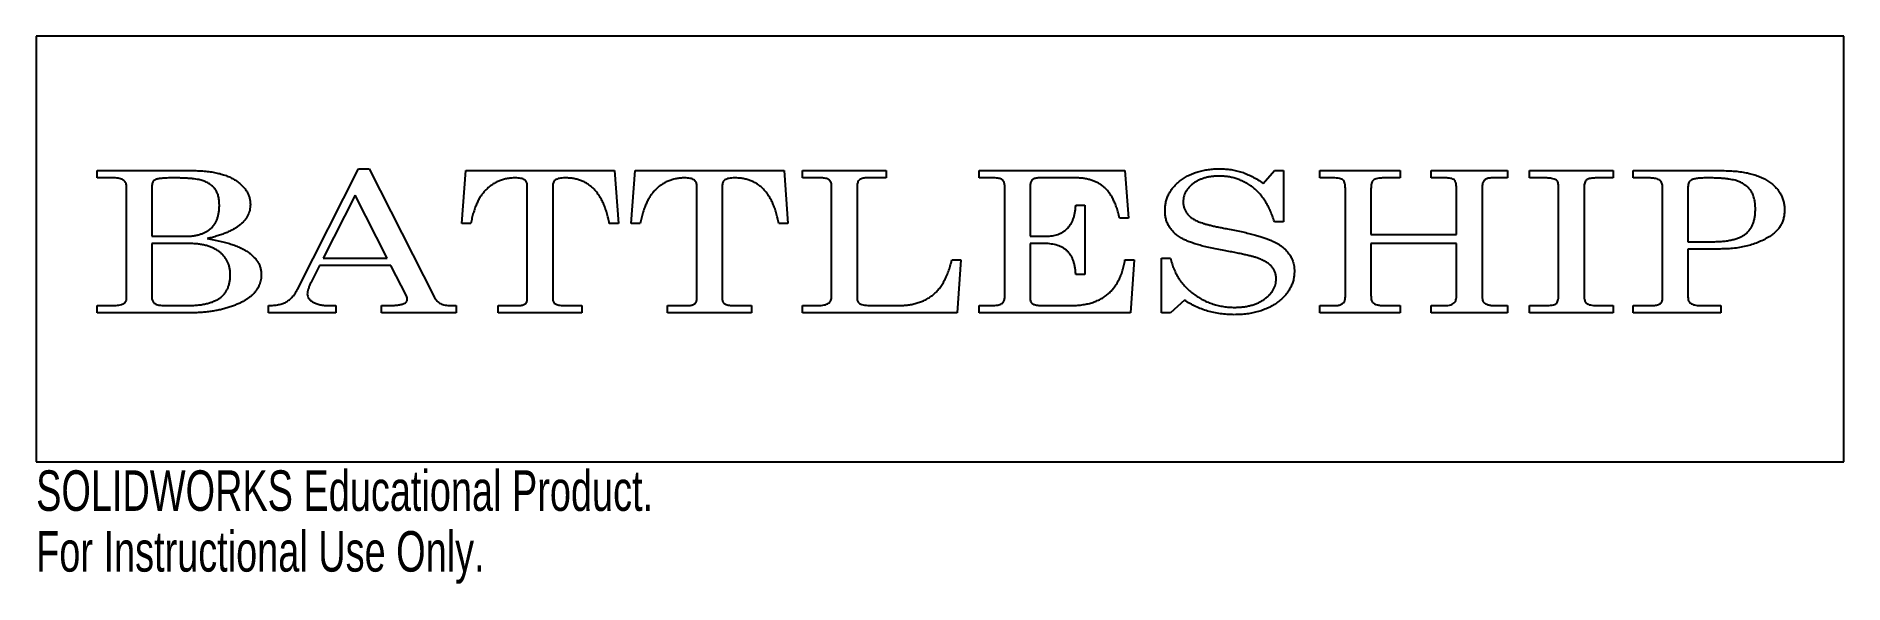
# Model space of a CAD drawing. Header units: inches. Extents: x -4.25 to 4.25, y -1.57 to 1.
import ezdxf

# ---------------------------------------------------------------- set-up
doc = ezdxf.new("R2010")
doc.units = ezdxf.units.IN
doc.header["$MEASUREMENT"] = 0
doc.styles.add('SLDTEXTSTYLE0', font='TXT', dxfattribs={"width": 0.7})

msp = doc.modelspace()

# ---------------------------------------------------------------- linework, layer by layer
at = {"color": 7, "linetype": 'Continuous', "lineweight": 25}
for p, q in [((-4.25, 1), (-4.25, -1)), ((4.25, 1), (-4.25, 1)), ((4.25, -1), (4.25, 1)), ((-3.9625, 0.3683), (-3.5147, 0.3683)), ((-3.9625, 0.334), (-3.9625, 0.3683)), ((-3.0172, -0.1835), (-2.7338, 0.3768)), ((-2.7338, 0.3768), (-2.684, 0.3768)), ((-2.684, 0.3768), (-2.3764, -0.2282)), ((-2.249, 0.1198), (-2.2302, 0.3683)), ((-2.2302, 0.3683), (-1.5301, 0.3683)), ((-1.5301, 0.3683), (-1.5122, 0.1198)), ((-1.4522, 0.1198), (-1.4335, 0.3683)), ((-1.4335, 0.3683), (-0.7333, 0.3683)), ((-0.7333, 0.3683), (-0.7154, 0.1198)), ((-0.6468, 0.3683), (-0.2527, 0.3683)), ((-0.6468, 0.334), (-0.6468, 0.3683)), ((-0.2527, 0.3683), (-0.2527, 0.334)), ((0.1842, 0.3683), (0.8696, 0.3683)), ((0.1842, 0.334), (0.1842, 0.3683)), ((0.8696, 0.3683), (0.8867, 0.1455)), ((1.5198, 0.3083), (1.5721, 0.3683)), ((1.5721, 0.3683), (1.615, 0.3683)), ((1.615, 0.3683), (1.615, 0.1284)), ((1.7863, 0.3683), (2.1633, 0.3683)), ((1.7863, 0.334), (1.7863, 0.3683)), ((2.1633, 0.3683), (2.1633, 0.334)), ((2.3089, 0.3683), (2.6688, 0.3683)), ((2.3089, 0.334), (2.3089, 0.3683)), ((2.6688, 0.3683), (2.6688, 0.334)), ((2.7716, 0.334), (2.7716, 0.3683)), ((2.7716, 0.3683), (3.1657, 0.3683)), ((3.1657, 0.3683), (3.1657, 0.334)), ((3.2599, 0.334), (3.2599, 0.3683)), ((3.2599, 0.3683), (3.6794, 0.3683)), ((-3.8843, 0.334), (-3.9625, 0.334)), ((-3.8254, -0.2391), (-3.8254, 0.2956)), ((-3.7055, 0.2983), (-3.7055, 0.0598)), ((-1.9405, -0.2379), (-1.9405, 0.2995)), ((-1.8206, 0.2954), (-1.8206, -0.2344)), ((-1.1438, -0.2379), (-1.1438, 0.2995)), ((-1.0238, 0.2954), (-1.0238, -0.2344)), ((-0.5586, 0.334), (-0.6468, 0.334)), ((-0.5098, -0.221), (-0.5098, 0.3001)), ((-0.3898, 0.2956), (-0.3898, -0.2309)), ((-0.2527, 0.334), (-0.3464, 0.334)), ((0.2539, 0.334), (0.1842, 0.334)), ((0.3041, -0.2296), (0.3041, 0.2992)), ((0.4241, 0.2991), (0.4241, 0.0598)), ((0.6367, 0.334), (0.4659, 0.334)), ((1.8483, 0.334), (1.7863, 0.334)), ((1.9063, -0.2048), (1.9063, 0.2771)), ((2.0262, 0.2764), (2.0262, 0.0684)), ((2.1633, 0.334), (2.089, 0.334)), ((2.3712, 0.334), (2.3089, 0.334)), ((2.4289, 0.0684), (2.4289, 0.2764)), ((2.5488, 0.2717), (2.5488, -0.2084)), ((2.6688, 0.334), (2.6031, 0.334)), ((2.8387, 0.334), (2.7716, 0.334)), ((2.9087, -0.2174), (2.9087, 0.2879)), ((3.0286, 0.2879), (3.0286, -0.2174)), ((3.1657, 0.334), (3.0977, 0.334)), ((3.3241, 0.334), (3.2599, 0.334)), ((3.397, -0.2364), (3.397, 0.2956)), ((3.517, 0.2921), (3.517, 0.0341)), ((-2.7502, 0.2534), (-2.9001, -0.043)), ((-2.5996, -0.043), (-2.7502, 0.2534)), ((0.6383, 0.2055), (0.6811, 0.2055)), ((0.6811, 0.2055), (0.6811, -0.1201)), ((-2.2061, 0.1198), (-2.249, 0.1198)), ((-1.5122, 0.1198), (-1.555, 0.1198)), ((-1.4094, 0.1198), (-1.4522, 0.1198)), ((-0.7154, 0.1198), (-0.7582, 0.1198)), ((0.8867, 0.1455), (0.8439, 0.1455)), ((1.615, 0.1284), (1.5721, 0.1284)), ((-3.7055, 0.0598), (-3.5475, 0.0598)), ((-3.7055, 0.0256), (-3.7055, -0.2299)), ((-3.5292, 0.0256), (-3.7055, 0.0256)), ((0.4241, 0.0598), (0.4995, 0.0598)), ((0.4241, 0.0256), (0.4241, -0.2363)), ((0.4929, 0.0256), (0.4241, 0.0256)), ((2.0262, 0.0684), (2.4289, 0.0684)), ((2.4289, 0.0256), (2.0262, 0.0256)), ((2.0262, 0.0256), (2.0262, -0.2087)), ((2.4289, -0.2051), (2.4289, 0.0256)), ((3.517, 0.0341), (3.6305, 0.0341)), ((-2.9174, -0.0772), (-2.959, -0.1594)), ((-2.582, -0.0772), (-2.9174, -0.0772)), ((-2.9001, -0.043), (-2.5996, -0.043)), ((-2.5092, -0.2205), (-2.582, -0.0772)), ((0.0557, -0.0515), (0.0985, -0.0515)), ((0.0985, -0.0515), (0.0814, -0.3)), ((0.8696, -0.0515), (0.9124, -0.0515)), ((0.9124, -0.0515), (0.8953, -0.3)), ((1.041, -0.043), (1.0838, -0.043)), ((1.041, -0.3), (1.041, -0.043)), ((3.517, -0.0001), (3.517, -0.2266)), ((3.6685, -0.0001), (3.517, -0.0001)), ((0.6811, -0.1201), (0.6383, -0.1201)), ((1.1501, -0.24), (1.0838, -0.3)), ((-3.9625, -0.2657), (-3.8891, -0.2657)), ((-3.9625, -0.3), (-3.9625, -0.2657)), ((-3.5255, -0.3), (-3.9625, -0.3)), ((-3.6428, -0.2657), (-3.5389, -0.2657)), ((-3.1571, -0.3), (-3.1571, -0.2657)), ((-2.8401, -0.3), (-3.1571, -0.3)), ((-2.8697, -0.2657), (-2.8401, -0.2657)), ((-2.8401, -0.2657), (-2.8401, -0.3)), ((-2.6259, -0.2657), (-2.598, -0.2657)), ((-2.6259, -0.3), (-2.6259, -0.2657)), ((-2.2747, -0.3), (-2.6259, -0.3)), ((-2.3012, -0.2657), (-2.2747, -0.2657)), ((-2.2747, -0.2657), (-2.2747, -0.3)), ((-2.0776, -0.2657), (-1.9806, -0.2657)), ((-2.0776, -0.3), (-2.0776, -0.2657)), ((-1.6835, -0.3), (-2.0776, -0.3)), ((-1.7689, -0.2657), (-1.6835, -0.2657)), ((-1.6835, -0.2657), (-1.6835, -0.3)), ((-1.2808, -0.2657), (-1.1838, -0.2657)), ((-1.2808, -0.3), (-1.2808, -0.2657)), ((-0.8867, -0.3), (-1.2808, -0.3)), ((-0.9721, -0.2657), (-0.8867, -0.2657)), ((-0.8867, -0.2657), (-0.8867, -0.3)), ((-0.6468, -0.2657), (-0.5756, -0.2657)), ((-0.6468, -0.3), (-0.6468, -0.2657)), ((0.0814, -0.3), (-0.6468, -0.3)), ((-0.3198, -0.2657), (-0.1964, -0.2657)), ((0.1842, -0.2657), (0.2424, -0.2657)), ((0.1842, -0.3), (0.1842, -0.2657)), ((0.8953, -0.3), (0.1842, -0.3)), ((0.4792, -0.2657), (0.6149, -0.2657)), ((1.0838, -0.3), (1.041, -0.3)), ((1.7863, -0.2657), (1.8571, -0.2657)), ((1.7863, -0.3), (1.7863, -0.2657)), ((2.1633, -0.3), (1.7863, -0.3)), ((2.089, -0.2657), (2.1633, -0.2657)), ((2.1633, -0.2657), (2.1633, -0.3)), ((2.3089, -0.2657), (2.3712, -0.2657)), ((2.3089, -0.3), (2.3089, -0.2657)), ((2.6688, -0.3), (2.3089, -0.3)), ((2.6106, -0.2657), (2.6688, -0.2657)), ((2.6688, -0.2657), (2.6688, -0.3)), ((2.7716, -0.2657), (2.8462, -0.2657)), ((2.7716, -0.3), (2.7716, -0.2657)), ((3.1657, -0.3), (2.7716, -0.3)), ((3.0897, -0.2657), (3.1657, -0.2657)), ((3.1657, -0.2657), (3.1657, -0.3)), ((3.2599, -0.3), (3.2599, -0.2657)), ((3.2599, -0.2657), (3.347, -0.2657)), ((3.6712, -0.3), (3.2599, -0.3)), ((3.5731, -0.2657), (3.6712, -0.2657)), ((3.6712, -0.2657), (3.6712, -0.3)), ((-4.25, -1), (4.25, -1))]:
    msp.add_line(p, q, dxfattribs=at)
for points, knots in [([(-3.5147, 0.3683), (-3.504, 0.3682), (-3.4833, 0.3679), (-3.4532, 0.3658), (-3.425, 0.3622), (-3.3987, 0.3573), (-3.3743, 0.3511), (-3.3519, 0.3432), (-3.3315, 0.3339), (-3.313, 0.3234), (-3.2965, 0.3118), (-3.2822, 0.2993), (-3.2701, 0.286), (-3.2601, 0.2721), (-3.2524, 0.2573), (-3.2469, 0.2418), (-3.2434, 0.2256), (-3.243, 0.2146), (-3.2428, 0.209)], [0, 0, 0, 0, 0.091573, 0.177981, 0.259087, 0.335494, 0.407129, 0.474976, 0.538921, 0.599833, 0.657545, 0.711563, 0.762816, 0.811176, 0.858295, 0.905064, 0.952019, 1, 1, 1, 1]), ([(1.0581, 0.1796), (1.0583, 0.1867), (1.0586, 0.2006), (1.0623, 0.2209), (1.0679, 0.2403), (1.0758, 0.2587), (1.0861, 0.276), (1.0986, 0.2924), (1.1135, 0.3077), (1.1305, 0.3219), (1.1491, 0.3348), (1.1692, 0.3462), (1.1905, 0.3557), (1.2131, 0.3635), (1.237, 0.3695), (1.2621, 0.3736), (1.2885, 0.3765), (1.3065, 0.3767), (1.3157, 0.3768)], [0, 0, 0, 0, 0.058463, 0.115085, 0.170162, 0.225285, 0.280297, 0.336986, 0.395529, 0.456898, 0.519839, 0.583048, 0.647398, 0.713077, 0.780925, 0.851035, 0.923842, 1, 1, 1, 1]), ([(1.3122, 0.3426), (1.3061, 0.3425), (1.2943, 0.3423), (1.277, 0.3407), (1.2606, 0.3378), (1.2449, 0.3342), (1.2302, 0.3291), (1.2161, 0.3231), (1.2031, 0.3159), (1.1909, 0.3078), (1.1799, 0.2988), (1.1702, 0.2894), (1.1622, 0.2792), (1.1554, 0.2688), (1.1502, 0.2577), (1.1464, 0.2463), (1.1443, 0.2342), (1.1439, 0.2261), (1.1438, 0.2219)], [0, 0, 0, 0, 0.078624, 0.154044, 0.226684, 0.296152, 0.363713, 0.429681, 0.494818, 0.558594, 0.620238, 0.679104, 0.735017, 0.788952, 0.841037, 0.893688, 0.946329, 1, 1, 1, 1]), ([(1.5721, 0.1284), (1.5692, 0.1374), (1.5634, 0.155), (1.553, 0.1801), (1.5418, 0.2034), (1.5295, 0.2248), (1.5159, 0.2442), (1.5015, 0.2619), (1.486, 0.2777), (1.4694, 0.2915), (1.4519, 0.3035), (1.4339, 0.3141), (1.4152, 0.3227), (1.3959, 0.33), (1.3759, 0.3356), (1.3552, 0.3396), (1.3339, 0.3421), (1.3195, 0.3424), (1.3122, 0.3426)], [0, 0, 0, 0, 0.078169, 0.152896, 0.223635, 0.291204, 0.356203, 0.418653, 0.478997, 0.53829, 0.596449, 0.653481, 0.709923, 0.766492, 0.823434, 0.881145, 0.940003, 1, 1, 1, 1]), ([(1.3157, 0.3768), (1.3246, 0.3767), (1.3422, 0.3763), (1.3684, 0.3733), (1.3938, 0.3684), (1.4189, 0.3613), (1.4438, 0.3519), (1.469, 0.3402), (1.4945, 0.3254), (1.5112, 0.3141), (1.5198, 0.3083)], [0, 0, 0, 0, 0.122275, 0.241569, 0.359839, 0.477255, 0.597324, 0.724153, 0.85799, 1, 1, 1, 1]), ([(3.6794, 0.3683), (3.6909, 0.3681), (3.7132, 0.3679), (3.7456, 0.3653), (3.776, 0.3617), (3.8042, 0.3559), (3.8304, 0.349), (3.8544, 0.3401), (3.8764, 0.3299), (3.8961, 0.3179), (3.9137, 0.3048), (3.9291, 0.2906), (3.9421, 0.2754), (3.9526, 0.259), (3.9609, 0.2418), (3.9668, 0.2236), (3.9704, 0.2043), (3.9708, 0.1912), (3.971, 0.1845)], [0, 0, 0, 0, 0.089681, 0.17401, 0.253191, 0.327613, 0.397835, 0.464133, 0.526779, 0.586496, 0.643348, 0.697443, 0.748969, 0.798997, 0.848271, 0.897614, 0.94778, 1, 1, 1, 1]), ([(-3.8254, 0.2956), (-3.8256, 0.2986), (-3.8259, 0.3044), (-3.8288, 0.3125), (-3.8338, 0.3192), (-3.8406, 0.3246), (-3.8491, 0.329), (-3.8594, 0.3319), (-3.8713, 0.3336), (-3.8798, 0.3339), (-3.8843, 0.334)], [0, 0, 0, 0, 0.113723, 0.217856, 0.320502, 0.427284, 0.545069, 0.679116, 0.829287, 1, 1, 1, 1]), ([(-3.6045, 0.334), (-3.6099, 0.334), (-3.6202, 0.3339), (-3.6349, 0.3335), (-3.6479, 0.3331), (-3.6593, 0.3321), (-3.6691, 0.3311), (-3.6772, 0.3298), (-3.6838, 0.3282), (-3.6902, 0.3259), (-3.6964, 0.3218), (-3.7018, 0.3154), (-3.7049, 0.3073), (-3.7053, 0.3014), (-3.7055, 0.2983)], [0, 0, 0, 0, 0.135542, 0.258805, 0.367551, 0.463086, 0.545346, 0.614587, 0.670009, 0.714322, 0.785467, 0.852302, 0.922192, 1, 1, 1, 1]), ([(-3.3885, 0.2067), (-3.3887, 0.2143), (-3.3892, 0.2288), (-3.3928, 0.2493), (-3.3994, 0.267), (-3.4085, 0.2824), (-3.4204, 0.2951), (-3.4343, 0.306), (-3.4507, 0.3151), (-3.4661, 0.3209), (-3.4801, 0.3248), (-3.4926, 0.3272), (-3.5068, 0.3294), (-3.5229, 0.3311), (-3.5408, 0.3324), (-3.5604, 0.3332), (-3.5818, 0.334), (-3.5968, 0.334), (-3.6045, 0.334)], [0, 0, 0, 0, 0.079393, 0.150118, 0.214945, 0.275038, 0.33409, 0.394824, 0.458525, 0.527043, 0.565499, 0.609494, 0.659181, 0.715126, 0.777407, 0.845155, 0.919351, 1, 1, 1, 1]), ([(-2.1388, 0.2744), (-2.1426, 0.2701), (-2.1505, 0.2613), (-2.1611, 0.2463), (-2.1707, 0.2295), (-2.1795, 0.2109), (-2.1875, 0.1907), (-2.1945, 0.1686), (-2.2011, 0.1449), (-2.2044, 0.1284), (-2.2061, 0.1198)], [0, 0, 0, 0, 0.101145, 0.207909, 0.320949, 0.440821, 0.568147, 0.703206, 0.846918, 1, 1, 1, 1]), ([(-1.9973, 0.334), (-2.0042, 0.3338), (-2.0179, 0.3335), (-2.0379, 0.3306), (-2.057, 0.3259), (-2.0752, 0.3195), (-2.0925, 0.311), (-2.109, 0.3007), (-2.1246, 0.2885), (-2.134, 0.2792), (-2.1388, 0.2744)], [0, 0, 0, 0, 0.131429, 0.258889, 0.382772, 0.504139, 0.625745, 0.747499, 0.872385, 1, 1, 1, 1]), ([(-1.9405, 0.2995), (-1.9407, 0.3022), (-1.9409, 0.3073), (-1.9436, 0.3146), (-1.948, 0.3206), (-1.9542, 0.3256), (-1.9622, 0.3295), (-1.9721, 0.3322), (-1.9841, 0.3337), (-1.9927, 0.3339), (-1.9973, 0.334)], [0, 0, 0, 0, 0.1075589, 0.2063118, 0.3033584, 0.4047659, 0.520435, 0.6559297, 0.8143526, 1, 1, 1, 1]), ([(-1.762, 0.334), (-1.7671, 0.3339), (-1.7767, 0.3338), (-1.7896, 0.3321), (-1.8, 0.3294), (-1.8081, 0.3256), (-1.814, 0.32), (-1.8179, 0.3131), (-1.8202, 0.3047), (-1.8205, 0.2987), (-1.8206, 0.2954)], [0, 0, 0, 0, 0.19193, 0.352124, 0.482506, 0.588258, 0.681828, 0.777408, 0.880529, 1, 1, 1, 1]), ([(-1.555, 0.1198), (-1.5567, 0.1285), (-1.5601, 0.1454), (-1.5666, 0.1697), (-1.5739, 0.1923), (-1.5823, 0.2133), (-1.5918, 0.2326), (-1.6023, 0.2502), (-1.6136, 0.2663), (-1.6262, 0.2805), (-1.6396, 0.2933), (-1.6541, 0.3041), (-1.6696, 0.3135), (-1.6862, 0.3209), (-1.7037, 0.3269), (-1.7222, 0.3309), (-1.7418, 0.3336), (-1.7551, 0.3339), (-1.762, 0.334)], [0, 0, 0, 0, 0.080889, 0.157279, 0.229781, 0.298413, 0.36391, 0.426106, 0.485763, 0.543289, 0.599277, 0.654349, 0.709059, 0.764192, 0.82018, 0.877879, 0.937537, 1, 1, 1, 1]), ([(-1.342, 0.2744), (-1.3459, 0.2701), (-1.3537, 0.2613), (-1.3643, 0.2463), (-1.3739, 0.2295), (-1.3827, 0.2109), (-1.3908, 0.1907), (-1.3977, 0.1686), (-1.4043, 0.1449), (-1.4076, 0.1284), (-1.4094, 0.1198)], [0, 0, 0, 0, 0.101145, 0.207909, 0.320949, 0.440821, 0.568147, 0.703206, 0.846918, 1, 1, 1, 1]), ([(-1.2005, 0.334), (-1.2075, 0.3338), (-1.2211, 0.3335), (-1.2411, 0.3306), (-1.2602, 0.3259), (-1.2785, 0.3195), (-1.2957, 0.311), (-1.3122, 0.3007), (-1.3278, 0.2885), (-1.3372, 0.2792), (-1.342, 0.2744)], [0, 0, 0, 0, 0.131429, 0.258889, 0.382772, 0.504139, 0.625745, 0.747499, 0.872385, 1, 1, 1, 1]), ([(-1.1438, 0.2995), (-1.1439, 0.3022), (-1.1441, 0.3073), (-1.1468, 0.3146), (-1.1512, 0.3206), (-1.1574, 0.3256), (-1.1654, 0.3295), (-1.1753, 0.3322), (-1.1873, 0.3337), (-1.1959, 0.3339), (-1.2005, 0.334)], [0, 0, 0, 0, 0.107559, 0.206312, 0.303358, 0.404766, 0.520435, 0.65593, 0.814353, 1, 1, 1, 1]), ([(-0.9652, 0.334), (-0.9704, 0.3339), (-0.9799, 0.3338), (-0.9928, 0.3321), (-1.0032, 0.3294), (-1.0113, 0.3256), (-1.0172, 0.32), (-1.0211, 0.3131), (-1.0234, 0.3047), (-1.0237, 0.2987), (-1.0238, 0.2954)], [0, 0, 0, 0, 0.19193, 0.352124, 0.482506, 0.588258, 0.681828, 0.777408, 0.880529, 1, 1, 1, 1]), ([(-0.7582, 0.1198), (-0.76, 0.1285), (-0.7633, 0.1454), (-0.7698, 0.1697), (-0.7771, 0.1923), (-0.7856, 0.2133), (-0.795, 0.2326), (-0.8055, 0.2502), (-0.8168, 0.2663), (-0.8294, 0.2805), (-0.8428, 0.2933), (-0.8574, 0.3041), (-0.8728, 0.3135), (-0.8894, 0.3209), (-0.9069, 0.3269), (-0.9255, 0.3309), (-0.945, 0.3336), (-0.9583, 0.3339), (-0.9652, 0.334)], [0, 0, 0, 0, 0.080889, 0.157279, 0.229781, 0.298413, 0.36391, 0.426106, 0.485763, 0.543289, 0.599277, 0.654349, 0.709059, 0.764192, 0.82018, 0.877879, 0.937537, 1, 1, 1, 1]), ([(-0.5098, 0.3001), (-0.5099, 0.3028), (-0.5102, 0.3078), (-0.5125, 0.3149), (-0.5166, 0.3209), (-0.5222, 0.3257), (-0.5293, 0.3296), (-0.5378, 0.3321), (-0.5477, 0.3338), (-0.5548, 0.3339), (-0.5586, 0.334)], [0, 0, 0, 0, 0.117938, 0.224848, 0.327991, 0.436498, 0.552202, 0.683651, 0.830774, 1, 1, 1, 1]), ([(-0.3464, 0.334), (-0.3499, 0.3339), (-0.3564, 0.3338), (-0.3655, 0.332), (-0.3731, 0.3291), (-0.3794, 0.325), (-0.3843, 0.3196), (-0.3874, 0.3127), (-0.3895, 0.3046), (-0.3897, 0.2987), (-0.3898, 0.2956)], [0, 0, 0, 0, 0.156663, 0.291593, 0.412278, 0.520762, 0.625873, 0.737122, 0.859232, 1, 1, 1, 1]), ([(0.3041, 0.2992), (0.304, 0.302), (0.3037, 0.3073), (0.3014, 0.3146), (0.2976, 0.3209), (0.292, 0.3258), (0.2848, 0.3296), (0.276, 0.3322), (0.2656, 0.3338), (0.258, 0.3339), (0.2539, 0.334)], [0, 0, 0, 0, 0.1197949, 0.226839, 0.3287681, 0.4322637, 0.5441564, 0.6749475, 0.8248207, 1, 1, 1, 1]), ([(0.4659, 0.334), (0.4626, 0.3339), (0.4566, 0.3337), (0.448, 0.3322), (0.4407, 0.3294), (0.4346, 0.3256), (0.4297, 0.3207), (0.4265, 0.3144), (0.4244, 0.3071), (0.4242, 0.3018), (0.4241, 0.2991)], [0, 0, 0, 0, 0.155134, 0.293105, 0.417752, 0.529951, 0.637968, 0.747686, 0.866185, 1, 1, 1, 1]), ([(0.8439, 0.1455), (0.8419, 0.154), (0.838, 0.1703), (0.8308, 0.1937), (0.8228, 0.215), (0.814, 0.2344), (0.8042, 0.2519), (0.7936, 0.2674), (0.7821, 0.2809), (0.7696, 0.2924), (0.7562, 0.3022), (0.7421, 0.3109), (0.7268, 0.3179), (0.7107, 0.3238), (0.6935, 0.3284), (0.6754, 0.3318), (0.6563, 0.3336), (0.6433, 0.3339), (0.6367, 0.334)], [0, 0, 0, 0, 0.084269, 0.163099, 0.236632, 0.305172, 0.369683, 0.430052, 0.487121, 0.541318, 0.59454, 0.647747, 0.701751, 0.757461, 0.814347, 0.873753, 0.935493, 1, 1, 1, 1]), ([(1.9063, 0.2771), (1.9062, 0.2828), (1.906, 0.293), (1.9042, 0.3067), (1.9009, 0.317), (1.8959, 0.3247), (1.8878, 0.3292), (1.8774, 0.3321), (1.8639, 0.3336), (1.8538, 0.3339), (1.8483, 0.334)], [0, 0, 0, 0, 0.17311, 0.312183, 0.420298, 0.502314, 0.585475, 0.693625, 0.830973, 1, 1, 1, 1]), ([(2.089, 0.334), (2.0831, 0.3339), (2.0723, 0.3336), (2.0576, 0.3321), (2.0464, 0.329), (2.0376, 0.3247), (2.0321, 0.3169), (2.0285, 0.3064), (2.0267, 0.2925), (2.0264, 0.2821), (2.0262, 0.2764)], [0, 0, 0, 0, 0.173102, 0.314581, 0.426953, 0.511971, 0.593651, 0.697772, 0.83334, 1, 1, 1, 1]), ([(2.4289, 0.2764), (2.4289, 0.2796), (2.4289, 0.2855), (2.4283, 0.2939), (2.4275, 0.3014), (2.4265, 0.308), (2.425, 0.3136), (2.4234, 0.3183), (2.4213, 0.322), (2.4179, 0.3261), (2.4113, 0.3296), (2.4008, 0.3321), (2.3871, 0.3338), (2.3769, 0.3339), (2.3712, 0.334)], [0, 0, 0, 0, 0.094035, 0.178828, 0.254479, 0.321168, 0.378187, 0.428338, 0.469826, 0.506978, 0.5853, 0.69121, 0.829327, 1, 1, 1, 1]), ([(2.5523, 0.3119), (2.5518, 0.3101), (2.5504, 0.3056), (2.5496, 0.2971), (2.549, 0.2855), (2.5489, 0.2767), (2.5488, 0.2717)], [0, 0, 0, 0, 0.137298, 0.347476, 0.635885, 1, 1, 1, 1]), ([(2.6031, 0.334), (2.5993, 0.334), (2.5923, 0.3339), (2.5827, 0.333), (2.5749, 0.3315), (2.5686, 0.3294), (2.5637, 0.3262), (2.5593, 0.3224), (2.5555, 0.3175), (2.5534, 0.3138), (2.5523, 0.3119)], [0, 0, 0, 0, 0.192631, 0.35427, 0.488458, 0.594532, 0.688193, 0.784528, 0.889262, 1, 1, 1, 1]), ([(2.8982, 0.3236), (2.895, 0.3252), (2.8877, 0.3289), (2.8742, 0.3319), (2.8575, 0.3337), (2.8453, 0.3339), (2.8387, 0.334)], [0, 0, 0, 0, 0.176403, 0.400074, 0.673426, 1, 1, 1, 1]), ([(2.9087, 0.2879), (2.9086, 0.2923), (2.9084, 0.3002), (2.9067, 0.3107), (2.9036, 0.3188), (2.8999, 0.3221), (2.8982, 0.3236)], [0, 0, 0, 0, 0.34249, 0.615645, 0.829691, 1, 1, 1, 1]), ([(3.0977, 0.334), (3.0941, 0.334), (3.0873, 0.3339), (3.0775, 0.3335), (3.0688, 0.3329), (3.0611, 0.3321), (3.0545, 0.3306), (3.0488, 0.3293), (3.0443, 0.3274), (3.0394, 0.3247), (3.0347, 0.3194), (3.031, 0.311), (3.0291, 0.3002), (3.0288, 0.2923), (3.0286, 0.2879)], [0, 0, 0, 0, 0.109733, 0.207351, 0.295662, 0.3748, 0.442545, 0.501359, 0.551168, 0.591829, 0.669469, 0.759162, 0.86835, 1, 1, 1, 1]), ([(3.397, 0.2956), (3.3969, 0.2988), (3.3966, 0.3048), (3.3936, 0.3132), (3.3885, 0.32), (3.3813, 0.3256), (3.3715, 0.3295), (3.3586, 0.3321), (3.3424, 0.3338), (3.3305, 0.3339), (3.3241, 0.334)], [0, 0, 0, 0, 0.102111, 0.193577, 0.280601, 0.371358, 0.480359, 0.618213, 0.79239, 1, 1, 1, 1]), ([(3.6131, 0.334), (3.6081, 0.334), (3.5986, 0.3339), (3.5851, 0.3336), (3.573, 0.3327), (3.5623, 0.3319), (3.553, 0.3305), (3.5452, 0.329), (3.5389, 0.327), (3.5323, 0.3243), (3.526, 0.3195), (3.5206, 0.3118), (3.5175, 0.3025), (3.5172, 0.2957), (3.517, 0.2921)], [0, 0, 0, 0, 0.126044, 0.239755, 0.341261, 0.431633, 0.510093, 0.576746, 0.632266, 0.67763, 0.75393, 0.829806, 0.909523, 1, 1, 1, 1]), ([(3.834, 0.1865), (3.8339, 0.1911), (3.8337, 0.2001), (3.8328, 0.2131), (3.831, 0.2253), (3.8289, 0.2368), (3.8257, 0.2473), (3.822, 0.257), (3.8177, 0.266), (3.8109, 0.2767), (3.8008, 0.2888), (3.7861, 0.3013), (3.7689, 0.3116), (3.7526, 0.3185), (3.7378, 0.323), (3.7249, 0.3259), (3.7103, 0.3284), (3.6941, 0.3306), (3.6763, 0.3321), (3.6567, 0.3331), (3.6354, 0.3338), (3.6207, 0.3339), (3.6131, 0.334)], [0, 0, 0, 0, 0.044783, 0.087483, 0.127434, 0.165107, 0.20045, 0.23443, 0.266307, 0.297174, 0.357661, 0.41932, 0.483867, 0.552804, 0.59102, 0.633824, 0.68191, 0.734955, 0.792993, 0.856541, 0.925677, 1, 1, 1, 1]), ([(-3.5475, 0.0598), (-3.5416, 0.0599), (-3.5301, 0.0601), (-3.5132, 0.0617), (-3.4973, 0.0644), (-3.4823, 0.0681), (-3.4683, 0.073), (-3.4551, 0.0788), (-3.4429, 0.0858), (-3.4316, 0.0939), (-3.4212, 0.1031), (-3.4125, 0.114), (-3.4049, 0.1261), (-3.399, 0.1397), (-3.3941, 0.1544), (-3.3908, 0.1707), (-3.3888, 0.1882), (-3.3886, 0.2004), (-3.3885, 0.2067)], [0, 0, 0, 0, 0.0713099, 0.1396551, 0.2042813, 0.2666202, 0.3260473, 0.3840542, 0.440649, 0.4963898, 0.5518186, 0.6074783, 0.664716, 0.7239293, 0.786427, 0.8526157, 0.9238152, 1, 1, 1, 1]), ([(-3.2428, 0.209), (-3.243, 0.2043), (-3.2432, 0.195), (-3.2458, 0.1815), (-3.2496, 0.1684), (-3.2554, 0.1559), (-3.2624, 0.1439), (-3.2713, 0.1326), (-3.2816, 0.1217), (-3.2936, 0.1115), (-3.3071, 0.1016), (-3.3223, 0.0926), (-3.339, 0.0838), (-3.3573, 0.0757), (-3.3772, 0.0681), (-3.3987, 0.061), (-3.4218, 0.0545), (-3.4378, 0.0507), (-3.446, 0.0487)], [0, 0, 0, 0, 0.050289, 0.098873, 0.147284, 0.196077, 0.245608, 0.296394, 0.349833, 0.406106, 0.465307, 0.528368, 0.595312, 0.667021, 0.742855, 0.823449, 0.909425, 1, 1, 1, 1]), ([(0.4995, 0.0598), (0.5044, 0.0599), (0.514, 0.0601), (0.5281, 0.0619), (0.5415, 0.0647), (0.5542, 0.0686), (0.5662, 0.0735), (0.5775, 0.0797), (0.588, 0.087), (0.5978, 0.0954), (0.6067, 0.105), (0.6146, 0.1159), (0.6213, 0.1279), (0.6269, 0.1411), (0.6315, 0.1555), (0.635, 0.1711), (0.6372, 0.1879), (0.6379, 0.1995), (0.6383, 0.2055)], [0, 0, 0, 0, 0.064848, 0.127179, 0.187378, 0.245332, 0.302116, 0.358538, 0.414428, 0.471236, 0.528346, 0.587383, 0.647524, 0.710338, 0.776481, 0.846516, 0.920836, 1, 1, 1, 1]), ([(1.1347, 0.0513), (1.1286, 0.0551), (1.1167, 0.0625), (1.1012, 0.0759), (1.0876, 0.09), (1.077, 0.1058), (1.0683, 0.1225), (1.0625, 0.1405), (1.0587, 0.1597), (1.0583, 0.1729), (1.0581, 0.1796)], [0, 0, 0, 0, 0.137061, 0.266448, 0.390028, 0.51009, 0.628596, 0.747957, 0.871114, 1, 1, 1, 1]), ([(1.1438, 0.2219), (1.1439, 0.2168), (1.1443, 0.2068), (1.1479, 0.1923), (1.1536, 0.1788), (1.1616, 0.1663), (1.172, 0.1549), (1.1846, 0.1447), (1.1994, 0.1357), (1.2135, 0.1289), (1.2267, 0.1241), (1.2387, 0.1202), (1.2527, 0.1162), (1.2686, 0.1121), (1.2865, 0.1078), (1.3065, 0.1036), (1.3284, 0.099), (1.3437, 0.0961), (1.3517, 0.0946)], [0, 0, 0, 0, 0.057455, 0.112816, 0.166883, 0.222255, 0.279207, 0.33959, 0.404607, 0.47477, 0.515019, 0.562559, 0.616977, 0.678802, 0.748066, 0.824685, 0.908891, 1, 1, 1, 1]), ([(3.6305, 0.0341), (3.6392, 0.0342), (3.656, 0.0344), (3.6802, 0.0362), (3.7025, 0.0387), (3.723, 0.0427), (3.7416, 0.0475), (3.7583, 0.0537), (3.7732, 0.0607), (3.7862, 0.0691), (3.7976, 0.0788), (3.8074, 0.09), (3.8158, 0.1025), (3.8224, 0.1166), (3.8276, 0.1321), (3.8314, 0.1489), (3.8335, 0.1672), (3.8338, 0.1799), (3.834, 0.1865)], [0, 0, 0, 0, 0.089001, 0.171353, 0.248103, 0.318715, 0.384352, 0.444704, 0.500422, 0.55257, 0.603055, 0.65285, 0.703854, 0.756511, 0.811924, 0.870377, 0.932865, 1, 1, 1, 1]), ([(3.971, 0.1845), (3.9709, 0.1778), (3.9705, 0.1648), (3.9671, 0.146), (3.9619, 0.1283), (3.9541, 0.112), (3.9445, 0.0967), (3.9323, 0.0829), (3.9183, 0.0701), (3.9076, 0.063), (3.9021, 0.0593)], [0, 0, 0, 0, 0.133327, 0.259364, 0.38175, 0.501262, 0.620984, 0.742615, 0.867873, 1, 1, 1, 1]), ([(1.3517, 0.0946), (1.3629, 0.0925), (1.3845, 0.0883), (1.4156, 0.0818), (1.4442, 0.0754), (1.4702, 0.069), (1.4938, 0.0627), (1.5148, 0.0564), (1.5333, 0.0503), (1.5495, 0.0441), (1.5639, 0.0377), (1.5773, 0.0312), (1.5896, 0.024), (1.6011, 0.0166), (1.6117, 0.0088), (1.6211, 0.0004), (1.6299, -0.0081), (1.6375, -0.0173), (1.6445, -0.0266), (1.6503, -0.0366), (1.6553, -0.0468), (1.6593, -0.0575), (1.6625, -0.0685), (1.6648, -0.08), (1.6662, -0.0918), (1.6663, -0.0998), (1.6664, -0.1039)], [0, 0, 0, 0, 0.084341, 0.162864, 0.234872, 0.301102, 0.360861, 0.414909, 0.462883, 0.504958, 0.543199, 0.579629, 0.614645, 0.64849, 0.680547, 0.711633, 0.741717, 0.770979, 0.799542, 0.827935, 0.855812, 0.883682, 0.912176, 0.940764, 0.969972, 1, 1, 1, 1]), ([(-3.3371, -0.121), (-3.3372, -0.1155), (-3.3375, -0.1047), (-3.3399, -0.0889), (-3.344, -0.074), (-3.3494, -0.06), (-3.3568, -0.0469), (-3.3657, -0.0348), (-3.3761, -0.0236), (-3.3881, -0.0134), (-3.4015, -0.0041), (-3.4163, 0.0038), (-3.4321, 0.0107), (-3.4492, 0.0161), (-3.4674, 0.0204), (-3.4869, 0.0235), (-3.5077, 0.0251), (-3.5219, 0.0254), (-3.5292, 0.0256)], [0, 0, 0, 0, 0.060999, 0.119163, 0.175186, 0.230114, 0.284663, 0.339501, 0.39513, 0.453328, 0.513024, 0.573924, 0.637087, 0.70266, 0.771309, 0.843445, 0.919872, 1, 1, 1, 1]), ([(-3.446, 0.0487), (-3.4357, 0.047), (-3.4158, 0.0437), (-3.3869, 0.0377), (-3.36, 0.031), (-3.3351, 0.0237), (-3.3121, 0.0156), (-3.2913, 0.0065), (-3.2722, -0.0029), (-3.2553, -0.0132), (-3.2402, -0.0241), (-3.2273, -0.0359), (-3.2161, -0.0482), (-3.2072, -0.0614), (-3.2, -0.0752), (-3.1951, -0.0898), (-3.1919, -0.1051), (-3.1916, -0.1156), (-3.1914, -0.1209)], [0, 0, 0, 0, 0.093962, 0.182766, 0.265741, 0.343808, 0.416881, 0.485215, 0.548754, 0.608188, 0.664057, 0.716202, 0.765804, 0.813585, 0.859666, 0.905615, 0.952423, 1, 1, 1, 1]), ([(0.6383, -0.1201), (0.6379, -0.1138), (0.6372, -0.1016), (0.635, -0.0841), (0.6313, -0.0681), (0.6269, -0.0533), (0.621, -0.04), (0.6144, -0.0279), (0.6063, -0.0174), (0.5972, -0.0081), (0.5871, -0.0002), (0.5763, 0.0068), (0.5644, 0.0125), (0.5519, 0.0174), (0.5383, 0.0209), (0.5239, 0.0237), (0.5087, 0.0253), (0.4983, 0.0255), (0.4929, 0.0256)], [0, 0, 0, 0, 0.0807365, 0.15562, 0.2258733, 0.2910886, 0.3527374, 0.4110437, 0.4677043, 0.5222288, 0.5767324, 0.6317097, 0.6871392, 0.7446314, 0.8043447, 0.8665177, 0.9314222, 1, 1, 1, 1]), ([(1.3281, -0.0059), (1.3169, -0.0038), (1.2955, 0.0002), (1.2646, 0.0068), (1.2365, 0.0135), (1.211, 0.0207), (1.1881, 0.0278), (1.1679, 0.0353), (1.1502, 0.0428), (1.1396, 0.0486), (1.1347, 0.0513)], [0, 0, 0, 0, 0.168262, 0.323699, 0.466539, 0.596919, 0.715447, 0.821898, 0.916327, 1, 1, 1, 1]), ([(3.9021, 0.0593), (3.8941, 0.0545), (3.8779, 0.0449), (3.852, 0.033), (3.8248, 0.0225), (3.7961, 0.0144), (3.7662, 0.0077), (3.7348, 0.0033), (3.7021, 0.0004), (3.6798, 0), (3.6685, -0.0001)], [0, 0, 0, 0, 0.114898, 0.231126, 0.350132, 0.471728, 0.596877, 0.726485, 0.860723, 1, 1, 1, 1]), ([(-0.1964, -0.2657), (-0.1883, -0.2656), (-0.1726, -0.2652), (-0.1496, -0.2631), (-0.1278, -0.2594), (-0.1071, -0.254), (-0.0875, -0.2473), (-0.0689, -0.2392), (-0.0516, -0.2293), (-0.0352, -0.218), (-0.0199, -0.2048), (-0.0058, -0.1894), (0.0073, -0.1719), (0.0191, -0.152), (0.03, -0.13), (0.0398, -0.1059), (0.0486, -0.0795), (0.0533, -0.0611), (0.0557, -0.0515)], [0, 0, 0, 0, 0.066209, 0.129348, 0.190148, 0.248641, 0.305375, 0.360843, 0.415333, 0.469484, 0.524472, 0.581449, 0.641078, 0.704567, 0.771481, 0.843027, 0.91894, 1, 1, 1, 1]), ([(0.6149, -0.2657), (0.6238, -0.2656), (0.6413, -0.2653), (0.6668, -0.2627), (0.6909, -0.2587), (0.7134, -0.2527), (0.7346, -0.2453), (0.7543, -0.236), (0.7726, -0.2251), (0.7892, -0.2124), (0.8046, -0.1983), (0.8183, -0.1821), (0.8307, -0.1645), (0.8415, -0.1452), (0.8507, -0.1241), (0.8586, -0.1015), (0.8651, -0.0771), (0.8681, -0.0602), (0.8696, -0.0515)], [0, 0, 0, 0, 0.072819, 0.141965, 0.207749, 0.270637, 0.330999, 0.389803, 0.446813, 0.50316, 0.55953, 0.616286, 0.674254, 0.734082, 0.795852, 0.860673, 0.928482, 1, 1, 1, 1]), ([(1.0838, -0.043), (1.086, -0.0517), (1.0904, -0.0689), (1.0995, -0.0937), (1.1103, -0.1171), (1.123, -0.1392), (1.1378, -0.1596), (1.1544, -0.1788), (1.1729, -0.1965), (1.1933, -0.2126), (1.2148, -0.2271), (1.2371, -0.2398), (1.2602, -0.2503), (1.2839, -0.2591), (1.3083, -0.266), (1.3334, -0.2707), (1.3591, -0.2738), (1.3765, -0.2741), (1.3853, -0.2743)], [0, 0, 0, 0, 0.065765, 0.129495, 0.191959, 0.253641, 0.314969, 0.37611, 0.43826, 0.501489, 0.565036, 0.627121, 0.688721, 0.749782, 0.811296, 0.873273, 0.935845, 1, 1, 1, 1]), ([(1.5807, -0.1399), (1.5805, -0.1347), (1.5801, -0.1246), (1.5762, -0.1099), (1.5698, -0.0962), (1.5609, -0.0835), (1.5493, -0.0719), (1.5349, -0.0614), (1.5174, -0.0522), (1.5007, -0.0452), (1.485, -0.0398), (1.4703, -0.0356), (1.453, -0.0312), (1.433, -0.0266), (1.4105, -0.0216), (1.3854, -0.0166), (1.3576, -0.0111), (1.3382, -0.0077), (1.3281, -0.0059)], [0, 0, 0, 0, 0.049827, 0.09802, 0.14614, 0.195151, 0.247382, 0.304229, 0.367627, 0.437902, 0.47902, 0.528505, 0.586021, 0.652134, 0.726442, 0.809291, 0.90036, 1, 1, 1, 1]), ([(-3.5389, -0.2657), (-3.5306, -0.2656), (-3.5145, -0.2654), (-3.4912, -0.2639), (-3.4696, -0.2611), (-3.4496, -0.2572), (-3.4313, -0.2523), (-3.4147, -0.2463), (-3.3997, -0.2393), (-3.3865, -0.2309), (-3.3747, -0.2215), (-3.3647, -0.2106), (-3.356, -0.1988), (-3.349, -0.1855), (-3.3437, -0.1711), (-3.3398, -0.1555), (-3.3375, -0.1386), (-3.3372, -0.127), (-3.3371, -0.121)], [0, 0, 0, 0, 0.087721, 0.169959, 0.246983, 0.318094, 0.384551, 0.446749, 0.504747, 0.559426, 0.611711, 0.663416, 0.714722, 0.767032, 0.820894, 0.877273, 0.936754, 1, 1, 1, 1]), ([(-3.1914, -0.1209), (-3.1915, -0.125), (-3.1917, -0.133), (-3.1933, -0.145), (-3.1962, -0.1565), (-3.1999, -0.1678), (-3.2049, -0.1785), (-3.2108, -0.1891), (-3.218, -0.1991), (-3.2262, -0.209), (-3.2356, -0.2184), (-3.2466, -0.2274), (-3.2589, -0.2361), (-3.2727, -0.2442), (-3.2879, -0.2523), (-3.3046, -0.2597), (-3.3227, -0.267), (-3.3421, -0.2737), (-3.3626, -0.2798), (-3.3838, -0.2854), (-3.4057, -0.2899), (-3.4284, -0.2934), (-3.4517, -0.2964), (-3.4757, -0.2986), (-3.5004, -0.2998), (-3.5171, -0.2999), (-3.5255, -0.3)], [0, 0, 0, 0, 0.029241, 0.058071, 0.08649, 0.11461, 0.143197, 0.171946, 0.201427, 0.231966, 0.263746, 0.297491, 0.333653, 0.371806, 0.413161, 0.456839, 0.503515, 0.553162, 0.604757, 0.657158, 0.710925, 0.765866, 0.822168, 0.87986, 0.939319, 1, 1, 1, 1]), ([(-2.959, -0.1594), (-2.9614, -0.1646), (-2.9659, -0.1741), (-2.9708, -0.188), (-2.9743, -0.2002), (-2.9747, -0.2079), (-2.9749, -0.2114)], [0, 0, 0, 0, 0.3110086, 0.5787674, 0.8084032, 1, 1, 1, 1]), ([(1.6664, -0.1039), (1.6662, -0.1111), (1.6657, -0.1253), (1.6619, -0.1461), (1.6557, -0.166), (1.6471, -0.185), (1.6358, -0.203), (1.622, -0.2199), (1.6059, -0.236), (1.5874, -0.2509), (1.5671, -0.2645), (1.5451, -0.2763), (1.5217, -0.2862), (1.4968, -0.2944), (1.4706, -0.3008), (1.4429, -0.3053), (1.4137, -0.308), (1.3938, -0.3084), (1.3837, -0.3086)], [0, 0, 0, 0, 0.0555357, 0.1097825, 0.1628308, 0.2161602, 0.2701538, 0.3259856, 0.384433, 0.4456441, 0.5089743, 0.572771, 0.6378918, 0.7049809, 0.774479, 0.8463862, 0.9214387, 1, 1, 1, 1]), ([(1.3853, -0.2743), (1.3923, -0.2741), (1.4061, -0.2739), (1.4262, -0.2722), (1.4454, -0.269), (1.4635, -0.2648), (1.4807, -0.2593), (1.4968, -0.2525), (1.5121, -0.2446), (1.5261, -0.2353), (1.5389, -0.2255), (1.5501, -0.2148), (1.5595, -0.2037), (1.5672, -0.1919), (1.5734, -0.1797), (1.5776, -0.1669), (1.5803, -0.1536), (1.5806, -0.1445), (1.5807, -0.1399)], [0, 0, 0, 0, 0.080495, 0.157162, 0.230411, 0.301554, 0.36951, 0.436373, 0.501284, 0.565262, 0.627295, 0.685643, 0.740931, 0.793893, 0.845587, 0.896632, 0.947463, 1, 1, 1, 1]), ([(-3.8891, -0.2657), (-3.884, -0.2656), (-3.8744, -0.2654), (-3.8611, -0.2641), (-3.85, -0.2616), (-3.8411, -0.2582), (-3.8344, -0.2538), (-3.8293, -0.2494), (-3.826, -0.2445), (-3.8256, -0.2408), (-3.8254, -0.2391)], [0, 0, 0, 0, 0.2062594, 0.3848066, 0.5356836, 0.6611698, 0.767577, 0.8551152, 0.9307399, 1, 1, 1, 1]), ([(-3.7055, -0.2299), (-3.7054, -0.2327), (-3.7052, -0.2381), (-3.7022, -0.2456), (-3.698, -0.252), (-3.6917, -0.2573), (-3.683, -0.2612), (-3.6719, -0.2638), (-3.6583, -0.2655), (-3.6483, -0.2657), (-3.6428, -0.2657)], [0, 0, 0, 0, 0.103521, 0.197717, 0.288456, 0.384801, 0.495286, 0.633749, 0.800327, 1, 1, 1, 1]), ([(-3.1571, -0.2657), (-3.1488, -0.2655), (-3.1329, -0.2652), (-3.1106, -0.262), (-3.0909, -0.2568), (-3.0734, -0.2491), (-3.0577, -0.2382), (-3.0433, -0.2234), (-3.0293, -0.2051), (-3.0214, -0.191), (-3.0172, -0.1835)], [0, 0, 0, 0, 0.144641, 0.274255, 0.390493, 0.49634, 0.602447, 0.720476, 0.851698, 1, 1, 1, 1]), ([(-2.9749, -0.2114), (-2.9746, -0.2151), (-2.9739, -0.2224), (-2.9684, -0.2329), (-2.9596, -0.2421), (-2.9477, -0.2506), (-2.9325, -0.2575), (-2.9142, -0.2622), (-2.893, -0.2654), (-2.8778, -0.2656), (-2.8697, -0.2657)], [0, 0, 0, 0, 0.0846, 0.169919, 0.266272, 0.37788, 0.505221, 0.649573, 0.813206, 1, 1, 1, 1]), ([(-2.5206, -0.2566), (-2.5182, -0.2556), (-2.5139, -0.2536), (-2.5088, -0.2488), (-2.5055, -0.2432), (-2.5052, -0.239), (-2.5051, -0.2369)], [0, 0, 0, 0, 0.289393, 0.537721, 0.766657, 1, 1, 1, 1]), ([(-2.5051, -0.2369), (-2.5053, -0.2342), (-2.5058, -0.2285), (-2.508, -0.2233), (-2.5092, -0.2205)], [0, 0, 0, 0, 0.474388, 1, 1, 1, 1]), ([(-2.3764, -0.2282), (-2.3748, -0.2313), (-2.3716, -0.2372), (-2.3649, -0.2447), (-2.3574, -0.2515), (-2.3483, -0.2566), (-2.3383, -0.2609), (-2.3269, -0.2635), (-2.3145, -0.2656), (-2.3057, -0.2657), (-2.3012, -0.2657)], [0, 0, 0, 0, 0.11539, 0.226408, 0.338411, 0.453801, 0.575953, 0.706281, 0.846353, 1, 1, 1, 1]), ([(-1.9806, -0.2657), (-1.9775, -0.2656), (-1.9718, -0.2654), (-1.9637, -0.2642), (-1.9567, -0.2617), (-1.9509, -0.2584), (-1.9462, -0.2542), (-1.9429, -0.2494), (-1.9409, -0.2438), (-1.9407, -0.2399), (-1.9405, -0.2379)], [0, 0, 0, 0, 0.166598, 0.315367, 0.447641, 0.569291, 0.681822, 0.785615, 0.889264, 1, 1, 1, 1]), ([(-1.8206, -0.2344), (-1.8205, -0.2369), (-1.8202, -0.2417), (-1.8178, -0.2484), (-1.814, -0.2541), (-1.8084, -0.2585), (-1.8012, -0.2619), (-1.7921, -0.2642), (-1.7811, -0.2654), (-1.7732, -0.2656), (-1.7689, -0.2657)], [0, 0, 0, 0, 0.109977, 0.209412, 0.306361, 0.404871, 0.517537, 0.653008, 0.812378, 1, 1, 1, 1]), ([(-1.1838, -0.2657), (-1.1808, -0.2656), (-1.175, -0.2654), (-1.1669, -0.2642), (-1.1599, -0.2617), (-1.1541, -0.2584), (-1.1495, -0.2542), (-1.1461, -0.2494), (-1.1441, -0.2438), (-1.1439, -0.2399), (-1.1438, -0.2379)], [0, 0, 0, 0, 0.166598, 0.315367, 0.447641, 0.569291, 0.681822, 0.785615, 0.889264, 1, 1, 1, 1]), ([(-1.0238, -0.2344), (-1.0237, -0.2369), (-1.0234, -0.2417), (-1.021, -0.2484), (-1.0172, -0.2541), (-1.0116, -0.2585), (-1.0044, -0.2619), (-0.9953, -0.2642), (-0.9844, -0.2654), (-0.9764, -0.2656), (-0.9721, -0.2657)], [0, 0, 0, 0, 0.1099773, 0.209412, 0.3063613, 0.4048713, 0.5175375, 0.6530079, 0.8123777, 1, 1, 1, 1]), ([(-0.5756, -0.2657), (-0.57, -0.2656), (-0.5596, -0.2654), (-0.5454, -0.2635), (-0.5337, -0.2605), (-0.5245, -0.2557), (-0.5178, -0.2492), (-0.5128, -0.2413), (-0.5103, -0.2316), (-0.5099, -0.2247), (-0.5098, -0.221)], [0, 0, 0, 0, 0.1844167, 0.3409834, 0.4701538, 0.5781197, 0.6753494, 0.7731713, 0.879641, 1, 1, 1, 1]), ([(-0.3898, -0.2309), (-0.3896, -0.2339), (-0.3893, -0.2394), (-0.3868, -0.2472), (-0.3821, -0.2534), (-0.3756, -0.2585), (-0.3662, -0.2619), (-0.3538, -0.2641), (-0.338, -0.2655), (-0.3262, -0.2656), (-0.3198, -0.2657)], [0, 0, 0, 0, 0.100002, 0.187677, 0.271757, 0.357654, 0.463136, 0.604383, 0.782948, 1, 1, 1, 1]), ([(0.2424, -0.2657), (0.2477, -0.2657), (0.2574, -0.2655), (0.2707, -0.2638), (0.2815, -0.261), (0.2901, -0.257), (0.2966, -0.2518), (0.3009, -0.2452), (0.3038, -0.2378), (0.304, -0.2324), (0.3041, -0.2296)], [0, 0, 0, 0, 0.195388, 0.358987, 0.496292, 0.608787, 0.707527, 0.801622, 0.896918, 1, 1, 1, 1]), ([(0.4241, -0.2363), (0.4242, -0.2385), (0.4245, -0.2429), (0.4271, -0.249), (0.4311, -0.2543), (0.4369, -0.2587), (0.4447, -0.2619), (0.4544, -0.2642), (0.4661, -0.2654), (0.4746, -0.2656), (0.4792, -0.2657)], [0, 0, 0, 0, 0.096219, 0.187051, 0.278385, 0.379271, 0.493927, 0.635729, 0.803052, 1, 1, 1, 1]), ([(1.3837, -0.3086), (1.3726, -0.3084), (1.3509, -0.308), (1.3188, -0.3047), (1.2879, -0.2994), (1.2581, -0.2918), (1.2294, -0.2822), (1.2017, -0.2704), (1.1751, -0.2565), (1.1584, -0.2455), (1.1501, -0.24)], [0, 0, 0, 0, 0.133796, 0.263841, 0.390232, 0.514188, 0.63643, 0.757708, 0.878793, 1, 1, 1, 1]), ([(1.8571, -0.2657), (1.8601, -0.2656), (1.8657, -0.2655), (1.8738, -0.2645), (1.8808, -0.2626), (1.8887, -0.2593), (1.8972, -0.2533), (1.9013, -0.2465), (1.9033, -0.2431)], [0, 0, 0, 0, 0.162585, 0.311545, 0.444067, 0.564272, 0.784284, 1, 1, 1, 1]), ([(1.9033, -0.2431), (1.9038, -0.2414), (1.9051, -0.2371), (1.9057, -0.229), (1.9063, -0.2179), (1.9063, -0.2095), (1.9063, -0.2048)], [0, 0, 0, 0, 0.136531, 0.346421, 0.635149, 1, 1, 1, 1]), ([(2.0262, -0.2087), (2.0263, -0.214), (2.0265, -0.2234), (2.0277, -0.2357), (2.0297, -0.2449), (2.0326, -0.2491), (2.0339, -0.2509)], [0, 0, 0, 0, 0.363033, 0.64758, 0.854963, 1, 1, 1, 1]), ([(2.0339, -0.2509), (2.0369, -0.2532), (2.0435, -0.2583), (2.0564, -0.2625), (2.0717, -0.2653), (2.083, -0.2656), (2.089, -0.2657)], [0, 0, 0, 0, 0.198111, 0.423354, 0.689558, 1, 1, 1, 1]), ([(2.3712, -0.2657), (2.3769, -0.2656), (2.3874, -0.2653), (2.4016, -0.2625), (2.4132, -0.2577), (2.4188, -0.2525), (2.4214, -0.2501)], [0, 0, 0, 0, 0.314877, 0.580457, 0.803164, 1, 1, 1, 1]), ([(2.4214, -0.2501), (2.4226, -0.2481), (2.4256, -0.2434), (2.4273, -0.2334), (2.4289, -0.2205), (2.4289, -0.2106), (2.4289, -0.2051)], [0, 0, 0, 0, 0.14915, 0.360676, 0.64352, 1, 1, 1, 1]), ([(2.5488, -0.2084), (2.5489, -0.2137), (2.5489, -0.223), (2.5504, -0.2352), (2.5521, -0.2444), (2.555, -0.2486), (2.5562, -0.2503)], [0, 0, 0, 0, 0.362871, 0.647065, 0.855372, 1, 1, 1, 1]), ([(2.5562, -0.2503), (2.5591, -0.2527), (2.5653, -0.2579), (2.5779, -0.2624), (2.5932, -0.2654), (2.6045, -0.2656), (2.6106, -0.2657)], [0, 0, 0, 0, 0.193593, 0.418061, 0.684648, 1, 1, 1, 1]), ([(2.8462, -0.2657), (2.8521, -0.2657), (2.863, -0.2655), (2.8775, -0.2639), (2.8887, -0.2613), (2.8972, -0.2574), (2.9028, -0.2506), (2.9062, -0.2417), (2.9085, -0.2304), (2.9086, -0.222), (2.9087, -0.2174)], [0, 0, 0, 0, 0.189888, 0.343968, 0.463865, 0.553191, 0.63554, 0.733929, 0.853934, 1, 1, 1, 1]), ([(3.0286, -0.2174), (3.0287, -0.222), (3.0289, -0.2303), (3.0309, -0.2412), (3.0337, -0.2499), (3.0374, -0.2536), (3.0391, -0.2553)], [0, 0, 0, 0, 0.338328, 0.614498, 0.828588, 1, 1, 1, 1]), ([(3.347, -0.2657), (3.351, -0.2656), (3.3586, -0.2655), (3.369, -0.264), (3.3778, -0.2618), (3.3849, -0.2582), (3.3903, -0.2538), (3.3943, -0.2487), (3.3965, -0.2427), (3.3969, -0.2386), (3.397, -0.2364)], [0, 0, 0, 0, 0.18776, 0.348092, 0.48712, 0.60512, 0.709109, 0.807643, 0.900287, 1, 1, 1, 1]), ([(3.517, -0.2266), (3.5171, -0.2297), (3.5174, -0.2355), (3.5197, -0.2436), (3.5236, -0.2503), (3.5274, -0.2535), (3.5293, -0.255)], [0, 0, 0, 0, 0.288262, 0.539813, 0.773219, 1, 1, 1, 1]), ([(-2.598, -0.2657), (-2.5936, -0.2657), (-2.5851, -0.2656), (-2.5729, -0.2653), (-2.5617, -0.2644), (-2.5515, -0.2636), (-2.5424, -0.2622), (-2.5341, -0.2608), (-2.527, -0.259), (-2.5226, -0.2574), (-2.5206, -0.2566)], [0, 0, 0, 0, 0.169292, 0.32498, 0.467275, 0.59778, 0.716998, 0.822986, 0.916721, 1, 1, 1, 1]), ([(3.0391, -0.2553), (3.0418, -0.2569), (3.0479, -0.2606), (3.0595, -0.2634), (3.0737, -0.2655), (3.084, -0.2656), (3.0897, -0.2657)], [0, 0, 0, 0, 0.183038, 0.406403, 0.677591, 1, 1, 1, 1]), ([(3.5293, -0.255), (3.5322, -0.2567), (3.5382, -0.2602), (3.5487, -0.2634), (3.5604, -0.2654), (3.5687, -0.2656), (3.5731, -0.2657)], [0, 0, 0, 0, 0.2190311, 0.4563886, 0.7152277, 1, 1, 1, 1])]:
    msp.add_open_spline(points, degree=3, knots=knots, dxfattribs=at)

# ---------------------------------------------------------------- texts
at = {"color": 7, "linetype": 'Continuous', "char_height": 0.1903, "attachment_point": 1, "style": 'SLDTEXTSTYLE0'}
for s, insert in [('SOLIDWORKS Educational Product.', (-4.25, -1.0401)), ('For Instructional Use Only.', (-4.25, -1.3256))]:
    msp.add_mtext(s, dxfattribs=dict(at, insert=insert))

doc.saveas('drawing.dxf')
